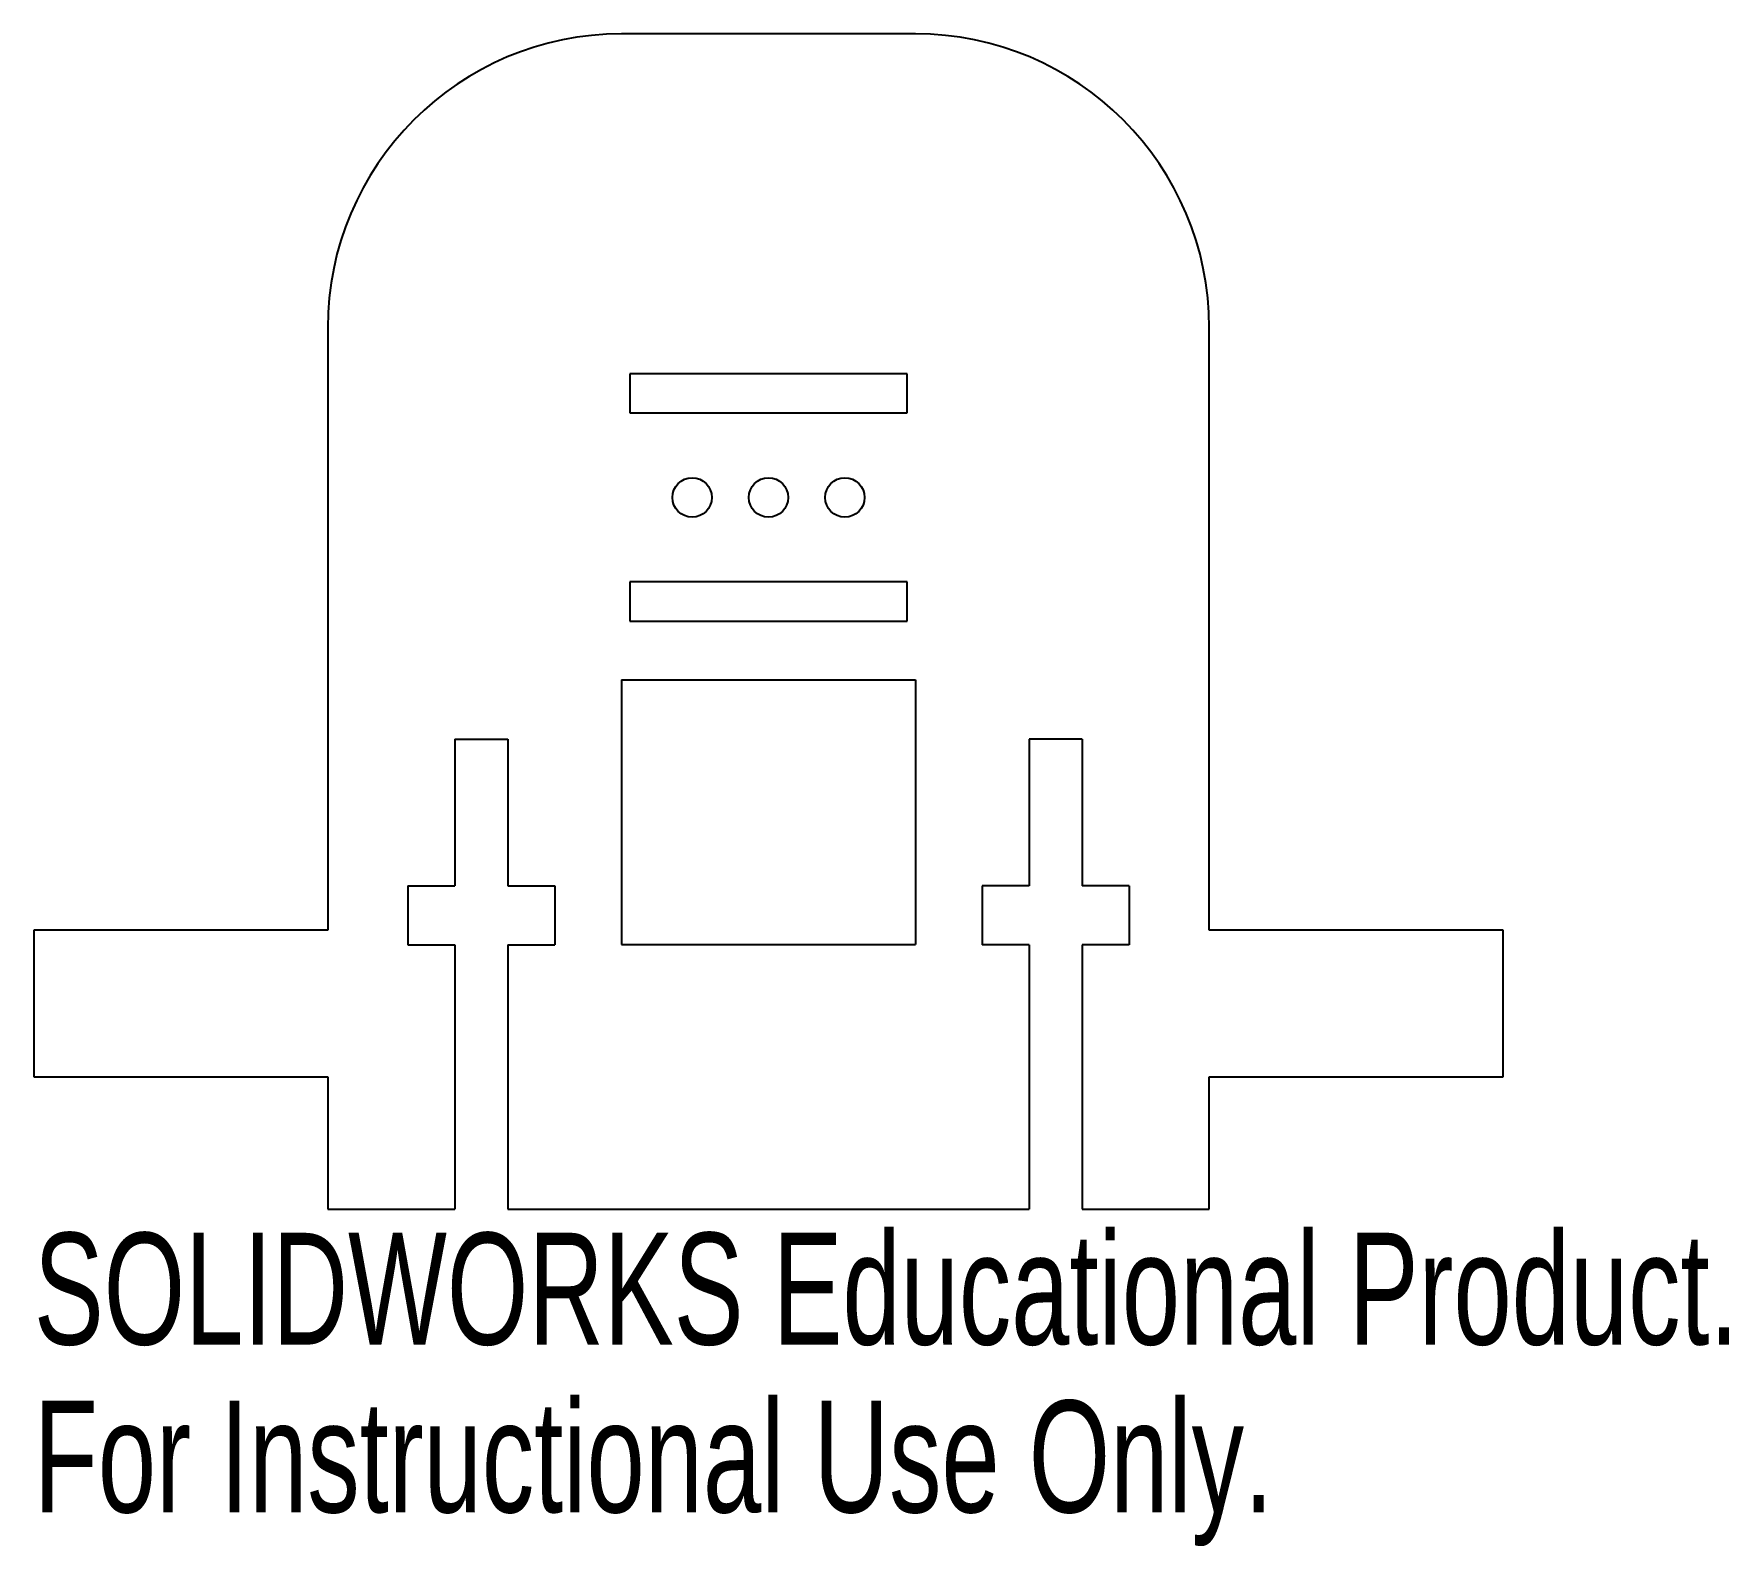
# Model space of a CAD drawing. Header units: inches. Extents: x -1.25 to 1.63, y -1.57 to 1.
import ezdxf

# ---------------------------------------------------------------- set-up
doc = ezdxf.new("R2010")
doc.units = ezdxf.units.IN
doc.header["$MEASUREMENT"] = 0
doc.styles.add('SLDTEXTSTYLE0', font='TXT', dxfattribs={"width": 0.7})

msp = doc.modelspace()

# ---------------------------------------------------------------- linework, layer by layer
at = {"color": 7, "linetype": 'Continuous', "lineweight": 25}
for p, q in [((0.25, 1), (-0.25, 1)), ((-0.75, 0.5), (-0.75, -0.525)), ((0.75, -0.525), (0.75, 0.5)), ((0.2362, 0.4218), (-0.2362, 0.4218)), ((-0.2362, 0.4218), (-0.2362, 0.3549)), ((0.2362, 0.3549), (0.2362, 0.4218)), ((-0.2362, 0.3549), (0.2362, 0.3549)), ((0.2362, 0.0675), (-0.2362, 0.0675)), ((-0.2362, 0.0675), (-0.2362, 0.0006)), ((0.2362, 0.0006), (0.2362, 0.0675)), ((-0.2362, 0.0006), (0.2362, 0.0006)), ((-0.25, -0.0994), (0.25, -0.0994)), ((-0.25, -0.0994), (-0.25, -0.5494)), ((0.25, -0.0994), (0.25, -0.5494)), ((-0.5338, -0.2), (-0.4438, -0.2)), ((-0.5338, -0.2), (-0.5338, -0.45)), ((-0.4438, -0.2), (-0.4438, -0.45)), ((0.5338, -0.2), (0.4438, -0.2)), ((0.4438, -0.2), (0.4438, -0.45)), ((0.5338, -0.2), (0.5338, -0.45)), ((-0.6138, -0.45), (-0.5338, -0.45)), ((-0.6138, -0.45), (-0.6138, -0.55)), ((-0.4438, -0.45), (-0.3638, -0.45)), ((-0.3638, -0.45), (-0.3638, -0.55)), ((0.4438, -0.45), (0.3638, -0.45)), ((0.3638, -0.45), (0.3638, -0.55)), ((0.6138, -0.45), (0.5338, -0.45)), ((0.6138, -0.45), (0.6138, -0.55)), ((-1.25, -0.525), (-1.25, -0.775)), ((-0.75, -0.525), (-1.25, -0.525)), ((1.25, -0.525), (0.75, -0.525)), ((1.25, -0.775), (1.25, -0.525)), ((-0.6138, -0.55), (-0.5338, -0.55)), ((-0.5338, -0.55), (-0.5338, -1)), ((-0.4438, -0.55), (-0.4438, -1)), ((-0.4438, -0.55), (-0.3638, -0.55)), ((-0.25, -0.5494), (0.25, -0.5494)), ((0.4438, -0.55), (0.3638, -0.55)), ((0.4438, -0.55), (0.4438, -1)), ((0.5338, -0.55), (0.5338, -1)), ((0.6138, -0.55), (0.5338, -0.55)), ((-1.25, -0.775), (-0.75, -0.775)), ((-0.75, -0.775), (-0.75, -1)), ((0.75, -0.775), (1.25, -0.775)), ((0.75, -1), (0.75, -0.775)), ((-0.75, -1), (-0.5338, -1)), ((-0.4438, -1), (0.4438, -1)), ((0.5338, -1), (0.75, -1))]:
    msp.add_line(p, q, dxfattribs=at)
for centre in [(-0.13, 0.2112), (0, 0.2112), (0.13, 0.2112)]:
    msp.add_circle(centre, 0.0335, dxfattribs=at)
for centre, start, end in [((-0.25, 0.5), 90, 180), ((0.25, 0.5), 0, 90)]:
    msp.add_arc(centre, 0.5, start, end, dxfattribs=at)

# ---------------------------------------------------------------- texts
at = {"color": 7, "linetype": 'Continuous', "char_height": 0.1903, "attachment_point": 1, "style": 'SLDTEXTSTYLE0'}
for s, insert in [('SOLIDWORKS Educational Product.', (-1.25, -1.0401)), ('For Instructional Use Only.', (-1.25, -1.3256))]:
    msp.add_mtext(s, dxfattribs=dict(at, insert=insert))

doc.saveas('drawing.dxf')
